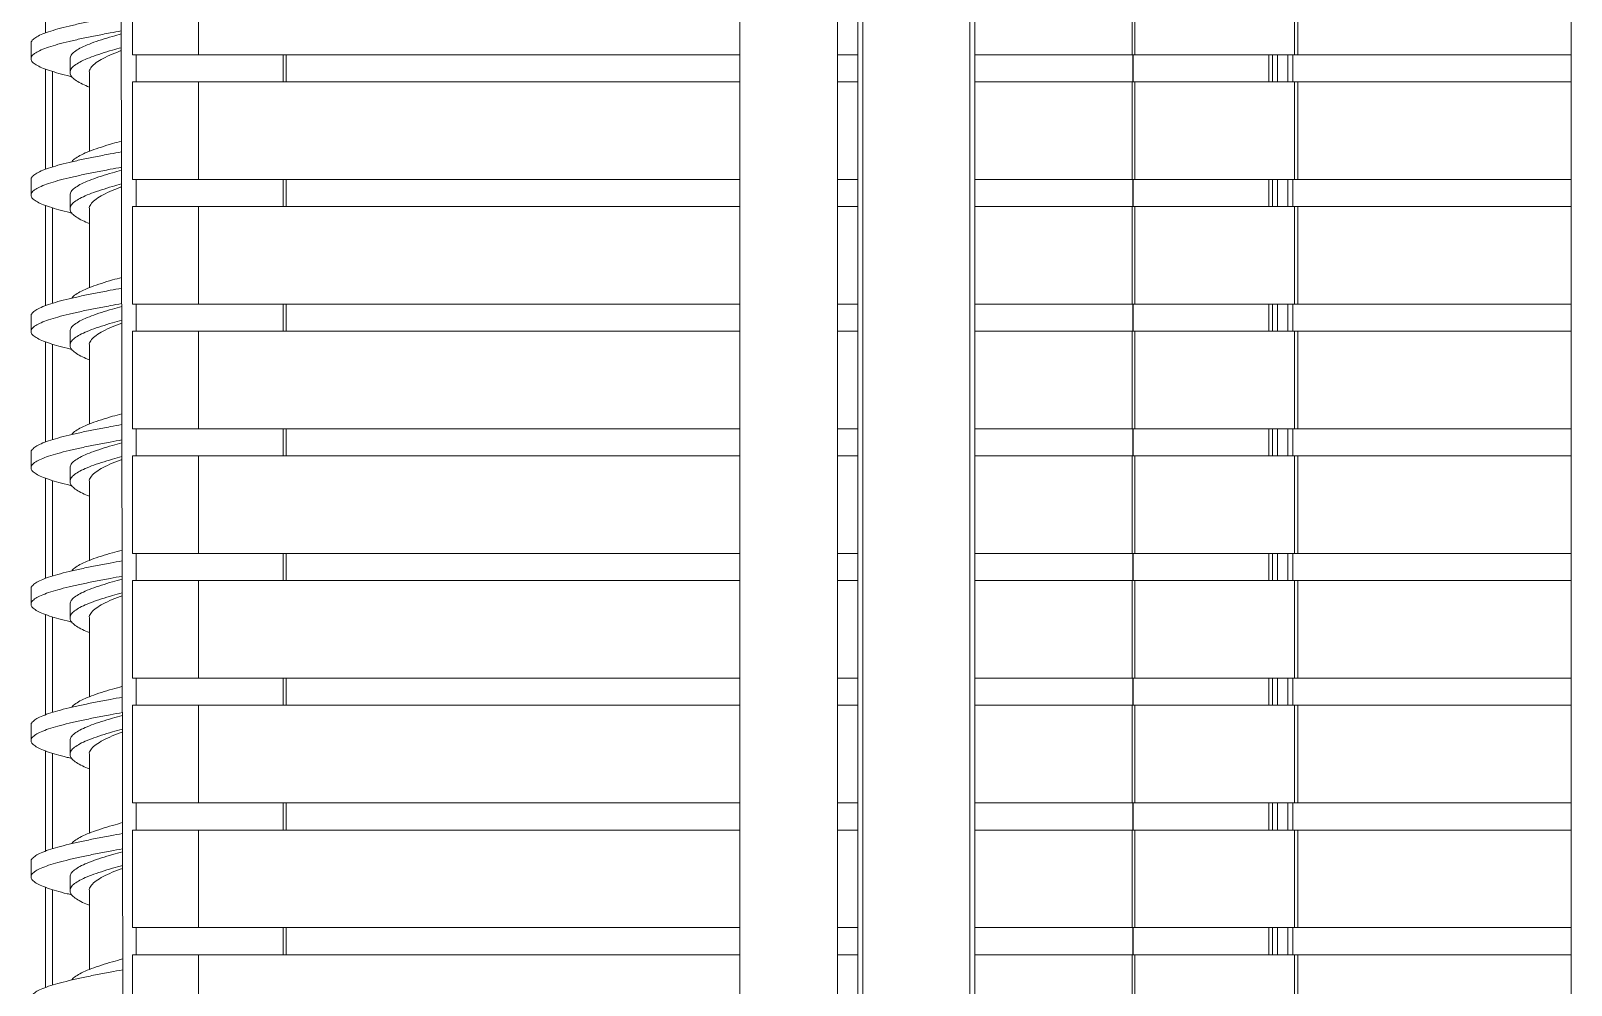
# Model space of a CAD drawing. Header units: millimetres. Extents: x 8553 to 64453, y 11523 to 72084.
# Drawn here: x 32471 to 33103, y 20124 to 20516 of the extents above; entities that cross this region are included whole.
import ezdxf

# ---------------------------------------------------------------- set-up
doc = ezdxf.new("R2010")
doc.units = ezdxf.units.MM
doc.layers.add('grey', color=254, linetype='Continuous')

msp = doc.modelspace()

# ---------------------------------------------------------------- linework, layer by layer
at = {"layer": 'grey', "linetype": 'Continuous', "lineweight": 15}
for p, q in [((32810.48, 22331.843), (32810.48, 19579.043)), ((32812.48, 19578.926), (32812.48, 22331.96)), ((32856.48, 22331.96), (32856.48, 19578.926)), ((32858.48, 19579.326), (32858.48, 22331.56)), ((32762.043, 19643.123), (32762.043, 22272.723)), ((33103.385, 19649.782), (33103.385, 22271.382)), ((32802.043, 22110.643), (32802.043, 19800.243)), ((32507.331, 20895.792), (32509.47, 19638.094)), ((32476.882, 20556.145), (32476.882, 20515)), ((32512.589, 20506.077), (32512.589, 20546.077)), ((32539.694, 20546.077), (32539.694, 20506.077)), ((32923.039, 20546.077), (32923.039, 20506.077)), ((32924.202, 20546.077), (32924.202, 20506.077)), ((32989.705, 20546.077), (32989.705, 20506.077)), ((32991.147, 20546.077), (32991.147, 20506.077)), ((32470.94, 20504.422), (32470.94, 20510.731)), ((32486.94, 20498.776), (32486.94, 20504.422)), ((32512.589, 20506.077), (32539.694, 20506.077)), ((32514.08, 20494.877), (32514.08, 20506.077)), ((32539.694, 20506.077), (32762.043, 20506.077)), ((32574.401, 20494.877), (32574.401, 20506.077)), ((32575.657, 20506.077), (32575.657, 20494.877)), ((32802.043, 20506.077), (32810.48, 20506.077)), ((32858.48, 20506.077), (32923.039, 20506.077)), ((32923.039, 20506.077), (32924.202, 20506.077)), ((32923.311, 20506.077), (32923.311, 20494.877)), ((32923.575, 20506.077), (32923.575, 20494.877)), ((32924.202, 20506.077), (32989.705, 20506.077)), ((32979.227, 20506.077), (32979.227, 20494.877)), ((32980.747, 20506.077), (32980.747, 20494.877)), ((32982.756, 20494.877), (32982.756, 20506.077)), ((32982.821, 20506.077), (32982.821, 20494.877)), ((32987.093, 20506.077), (32987.093, 20494.877)), ((32989.078, 20506.077), (32989.078, 20494.877)), ((32989.705, 20506.077), (32991.147, 20506.077)), ((32991.147, 20506.077), (33103.385, 20506.077)), ((32476.882, 20500.145), (32476.882, 20459)), ((32479.682, 20499.204), (32479.682, 20459.949)), ((32494.88, 20466.387), (32494.88, 20498.777)), ((32512.589, 20454.877), (32512.589, 20494.877)), ((32512.589, 20494.877), (32539.694, 20494.877)), ((32539.694, 20494.877), (32539.694, 20454.877)), ((32539.694, 20494.877), (32762.043, 20494.877)), ((32802.043, 20494.877), (32810.48, 20494.877)), ((32858.48, 20494.877), (32923.039, 20494.877)), ((32923.039, 20494.877), (32923.039, 20454.877)), ((32923.039, 20494.877), (32924.202, 20494.877)), ((32924.202, 20494.877), (32924.202, 20454.877)), ((32924.202, 20494.877), (32989.705, 20494.877)), ((32989.705, 20494.877), (32989.705, 20454.877)), ((32989.705, 20494.877), (32991.147, 20494.877)), ((32991.147, 20494.877), (32991.147, 20454.877)), ((32991.147, 20494.877), (33103.385, 20494.877)), ((32470.94, 20448.422), (32470.94, 20454.731)), ((32512.589, 20454.877), (32539.694, 20454.877)), ((32514.08, 20443.677), (32514.08, 20454.877)), ((32539.694, 20454.877), (32762.043, 20454.877)), ((32574.401, 20443.677), (32574.401, 20454.877)), ((32575.657, 20454.877), (32575.657, 20443.677)), ((32802.043, 20454.877), (32810.48, 20454.877)), ((32858.48, 20454.877), (32923.039, 20454.877)), ((32923.039, 20454.877), (32924.202, 20454.877)), ((32923.311, 20454.877), (32923.311, 20443.677)), ((32923.575, 20454.877), (32923.575, 20443.677)), ((32924.202, 20454.877), (32989.705, 20454.877)), ((32979.227, 20454.877), (32979.227, 20443.677)), ((32980.747, 20454.877), (32980.747, 20443.677)), ((32982.756, 20443.677), (32982.756, 20454.877)), ((32982.821, 20454.877), (32982.821, 20443.677)), ((32987.093, 20454.877), (32987.093, 20443.677)), ((32989.078, 20454.877), (32989.078, 20443.677)), ((32989.705, 20454.877), (32991.147, 20454.877)), ((32991.147, 20454.877), (33103.385, 20454.877)), ((32476.882, 20444.145), (32476.882, 20403)), ((32486.94, 20442.776), (32486.94, 20448.422)), ((32479.682, 20443.204), (32479.682, 20403.949)), ((32494.88, 20410.387), (32494.88, 20442.777)), ((32512.589, 20403.677), (32512.589, 20443.677)), ((32512.589, 20443.677), (32539.694, 20443.677)), ((32539.694, 20443.677), (32539.694, 20403.677)), ((32539.694, 20443.677), (32762.043, 20443.677)), ((32802.043, 20443.677), (32810.48, 20443.677)), ((32858.48, 20443.677), (32923.039, 20443.677)), ((32923.039, 20443.677), (32923.039, 20403.677)), ((32923.039, 20443.677), (32924.202, 20443.677)), ((32924.202, 20443.677), (32924.202, 20403.677)), ((32924.202, 20443.677), (32989.705, 20443.677)), ((32989.705, 20443.677), (32989.705, 20403.677)), ((32989.705, 20443.677), (32991.147, 20443.677)), ((32991.147, 20443.677), (32991.147, 20403.677)), ((32991.147, 20443.677), (33103.385, 20443.677)), ((32512.589, 20403.677), (32539.694, 20403.677)), ((32514.08, 20392.477), (32514.08, 20403.677)), ((32539.694, 20403.677), (32762.043, 20403.677)), ((32574.401, 20392.477), (32574.401, 20403.677)), ((32575.657, 20403.677), (32575.657, 20392.477)), ((32802.043, 20403.677), (32810.48, 20403.677)), ((32858.48, 20403.677), (32923.039, 20403.677)), ((32923.039, 20403.677), (32924.202, 20403.677)), ((32923.311, 20403.677), (32923.311, 20392.477)), ((32923.575, 20403.677), (32923.575, 20392.477)), ((32924.202, 20403.677), (32989.705, 20403.677)), ((32979.227, 20403.677), (32979.227, 20392.477)), ((32980.747, 20403.677), (32980.747, 20392.477)), ((32982.756, 20392.477), (32982.756, 20403.677)), ((32982.821, 20403.677), (32982.821, 20392.477)), ((32987.093, 20403.677), (32987.093, 20392.477)), ((32989.078, 20403.677), (32989.078, 20392.477)), ((32989.705, 20403.677), (32991.147, 20403.677)), ((32991.147, 20403.677), (33103.385, 20403.677)), ((32470.94, 20392.422), (32470.94, 20398.731)), ((32476.882, 20388.145), (32476.882, 20347)), ((32479.682, 20387.204), (32479.682, 20347.949)), ((32486.94, 20386.776), (32486.94, 20392.422)), ((32512.589, 20352.477), (32512.589, 20392.477)), ((32512.589, 20392.477), (32539.694, 20392.477)), ((32539.694, 20392.477), (32539.694, 20352.477)), ((32539.694, 20392.477), (32762.043, 20392.477)), ((32802.043, 20392.477), (32810.48, 20392.477)), ((32858.48, 20392.477), (32923.039, 20392.477)), ((32923.039, 20392.477), (32923.039, 20352.477)), ((32923.039, 20392.477), (32924.202, 20392.477)), ((32924.202, 20392.477), (32924.202, 20352.477)), ((32924.202, 20392.477), (32989.705, 20392.477)), ((32989.705, 20392.477), (32989.705, 20352.477)), ((32989.705, 20392.477), (32991.147, 20392.477)), ((32991.147, 20392.477), (32991.147, 20352.477)), ((32991.147, 20392.477), (33103.385, 20392.477)), ((32494.88, 20354.387), (32494.88, 20386.777)), ((32512.589, 20352.477), (32539.694, 20352.477)), ((32514.08, 20341.277), (32514.08, 20352.477)), ((32539.694, 20352.477), (32762.043, 20352.477)), ((32574.401, 20341.277), (32574.401, 20352.477)), ((32575.657, 20352.477), (32575.657, 20341.277)), ((32802.043, 20352.477), (32810.48, 20352.477)), ((32858.48, 20352.477), (32923.039, 20352.477)), ((32923.039, 20352.477), (32924.202, 20352.477)), ((32923.311, 20352.477), (32923.311, 20341.277)), ((32923.575, 20352.477), (32923.575, 20341.277)), ((32924.202, 20352.477), (32989.705, 20352.477)), ((32979.227, 20352.477), (32979.227, 20341.277)), ((32980.747, 20352.477), (32980.747, 20341.277)), ((32982.756, 20341.277), (32982.756, 20352.477)), ((32982.821, 20352.477), (32982.821, 20341.277)), ((32987.093, 20352.477), (32987.093, 20341.277)), ((32989.078, 20352.477), (32989.078, 20341.277)), ((32989.705, 20352.477), (32991.147, 20352.477)), ((32991.147, 20352.477), (33103.385, 20352.477)), ((32470.94, 20336.422), (32470.94, 20342.731)), ((32486.94, 20330.776), (32486.94, 20336.422)), ((32512.589, 20301.277), (32512.589, 20341.277)), ((32512.589, 20341.277), (32539.694, 20341.277)), ((32539.694, 20341.277), (32539.694, 20301.277)), ((32539.694, 20341.277), (32762.043, 20341.277)), ((32802.043, 20341.277), (32810.48, 20341.277)), ((32858.48, 20341.277), (32923.039, 20341.277)), ((32923.039, 20341.277), (32923.039, 20301.277)), ((32923.039, 20341.277), (32924.202, 20341.277)), ((32924.202, 20341.277), (32924.202, 20301.277)), ((32924.202, 20341.277), (32989.705, 20341.277)), ((32989.705, 20341.277), (32989.705, 20301.277)), ((32989.705, 20341.277), (32991.147, 20341.277)), ((32991.147, 20341.277), (32991.147, 20301.277)), ((32991.147, 20341.277), (33103.385, 20341.277)), ((32476.882, 20332.145), (32476.882, 20291)), ((32479.682, 20331.204), (32479.682, 20291.949)), ((32494.88, 20298.387), (32494.88, 20330.777)), ((32512.589, 20301.277), (32539.694, 20301.277)), ((32514.08, 20290.077), (32514.08, 20301.277)), ((32539.694, 20301.277), (32762.043, 20301.277)), ((32574.401, 20290.077), (32574.401, 20301.277)), ((32575.657, 20301.277), (32575.657, 20290.077)), ((32802.043, 20301.277), (32810.48, 20301.277)), ((32858.48, 20301.277), (32923.039, 20301.277)), ((32923.039, 20301.277), (32924.202, 20301.277)), ((32923.311, 20301.277), (32923.311, 20290.077)), ((32923.575, 20301.277), (32923.575, 20290.077)), ((32924.202, 20301.277), (32989.705, 20301.277)), ((32979.227, 20301.277), (32979.227, 20290.077)), ((32980.747, 20301.277), (32980.747, 20290.077)), ((32982.756, 20290.077), (32982.756, 20301.277)), ((32982.821, 20301.277), (32982.821, 20290.077)), ((32987.093, 20301.277), (32987.093, 20290.077)), ((32989.078, 20301.277), (32989.078, 20290.077)), ((32989.705, 20301.277), (32991.147, 20301.277)), ((32991.147, 20301.277), (33103.385, 20301.277)), ((32470.94, 20280.422), (32470.94, 20286.731)), ((32512.589, 20250.077), (32512.589, 20290.077)), ((32512.589, 20290.077), (32539.694, 20290.077)), ((32539.694, 20290.077), (32539.694, 20250.077)), ((32539.694, 20290.077), (32762.043, 20290.077)), ((32802.043, 20290.077), (32810.48, 20290.077)), ((32858.48, 20290.077), (32923.039, 20290.077)), ((32923.039, 20290.077), (32923.039, 20250.077)), ((32923.039, 20290.077), (32924.202, 20290.077)), ((32924.202, 20290.077), (32924.202, 20250.077)), ((32924.202, 20290.077), (32989.705, 20290.077)), ((32989.705, 20290.077), (32989.705, 20250.077)), ((32989.705, 20290.077), (32991.147, 20290.077)), ((32991.147, 20290.077), (32991.147, 20250.077)), ((32991.147, 20290.077), (33103.385, 20290.077)), ((32486.94, 20274.776), (32486.94, 20280.422)), ((32476.882, 20276.145), (32476.882, 20235)), ((32479.682, 20275.204), (32479.682, 20235.949)), ((32494.88, 20242.387), (32494.88, 20274.777)), ((32512.589, 20250.077), (32539.694, 20250.077)), ((32514.08, 20238.877), (32514.08, 20250.077)), ((32539.694, 20250.077), (32762.043, 20250.077)), ((32574.401, 20238.877), (32574.401, 20250.077)), ((32575.657, 20250.077), (32575.657, 20238.877)), ((32802.043, 20250.077), (32810.48, 20250.077)), ((32858.48, 20250.077), (32923.039, 20250.077)), ((32923.039, 20250.077), (32924.202, 20250.077)), ((32923.311, 20250.077), (32923.311, 20238.877)), ((32923.575, 20250.077), (32923.575, 20238.877)), ((32924.202, 20250.077), (32989.705, 20250.077)), ((32979.227, 20250.077), (32979.227, 20238.877)), ((32980.747, 20250.077), (32980.747, 20238.877)), ((32982.756, 20238.877), (32982.756, 20250.077)), ((32982.821, 20250.077), (32982.821, 20238.877)), ((32987.093, 20250.077), (32987.093, 20238.877)), ((32989.078, 20250.077), (32989.078, 20238.877)), ((32989.705, 20250.077), (32991.147, 20250.077)), ((32991.147, 20250.077), (33103.385, 20250.077)), ((32512.589, 20198.877), (32512.589, 20238.877)), ((32512.589, 20238.877), (32539.694, 20238.877)), ((32539.694, 20238.877), (32539.694, 20198.877)), ((32539.694, 20238.877), (32762.043, 20238.877)), ((32802.043, 20238.877), (32810.48, 20238.877)), ((32858.48, 20238.877), (32923.039, 20238.877)), ((32923.039, 20238.877), (32923.039, 20198.877)), ((32923.039, 20238.877), (32924.202, 20238.877)), ((32924.202, 20238.877), (32924.202, 20198.877)), ((32924.202, 20238.877), (32989.705, 20238.877)), ((32989.705, 20238.877), (32989.705, 20198.877)), ((32989.705, 20238.877), (32991.147, 20238.877)), ((32991.147, 20238.877), (32991.147, 20198.877)), ((32991.147, 20238.877), (33103.385, 20238.877)), ((32470.94, 20224.422), (32470.94, 20230.731)), ((32486.94, 20218.776), (32486.94, 20224.422)), ((32476.882, 20220.145), (32476.882, 20179)), ((32479.682, 20219.204), (32479.682, 20179.949)), ((32494.88, 20186.387), (32494.88, 20218.777)), ((32512.589, 20198.877), (32539.694, 20198.877)), ((32514.08, 20187.677), (32514.08, 20198.877)), ((32539.694, 20198.877), (32762.043, 20198.877)), ((32574.401, 20187.677), (32574.401, 20198.877)), ((32575.657, 20198.877), (32575.657, 20187.677)), ((32802.043, 20198.877), (32810.48, 20198.877)), ((32858.48, 20198.877), (32923.039, 20198.877)), ((32923.039, 20198.877), (32924.202, 20198.877)), ((32923.311, 20198.877), (32923.311, 20187.677)), ((32923.575, 20198.877), (32923.575, 20187.677)), ((32924.202, 20198.877), (32989.705, 20198.877)), ((32979.227, 20198.877), (32979.227, 20187.677)), ((32980.747, 20198.877), (32980.747, 20187.677)), ((32982.756, 20187.677), (32982.756, 20198.877)), ((32982.821, 20198.877), (32982.821, 20187.677)), ((32987.093, 20198.877), (32987.093, 20187.677)), ((32989.078, 20198.877), (32989.078, 20187.677)), ((32989.705, 20198.877), (32991.147, 20198.877)), ((32991.147, 20198.877), (33103.385, 20198.877)), ((32512.589, 20147.677), (32512.589, 20187.677)), ((32512.589, 20187.677), (32539.694, 20187.677)), ((32539.694, 20187.677), (32539.694, 20147.677)), ((32539.694, 20187.677), (32762.043, 20187.677)), ((32802.043, 20187.677), (32810.48, 20187.677)), ((32858.48, 20187.677), (32923.039, 20187.677)), ((32923.039, 20187.677), (32923.039, 20147.677)), ((32923.039, 20187.677), (32924.202, 20187.677)), ((32924.202, 20187.677), (32924.202, 20147.677)), ((32924.202, 20187.677), (32989.705, 20187.677)), ((32989.705, 20187.677), (32989.705, 20147.677)), ((32989.705, 20187.677), (32991.147, 20187.677)), ((32991.147, 20187.677), (32991.147, 20147.677)), ((32991.147, 20187.677), (33103.385, 20187.677)), ((32470.94, 20168.422), (32470.94, 20174.731)), ((32486.94, 20162.776), (32486.94, 20168.422)), ((32476.882, 20164.145), (32476.882, 20123)), ((32479.682, 20163.204), (32479.682, 20123.949)), ((32494.88, 20130.387), (32494.88, 20162.777)), ((32512.589, 20147.677), (32539.694, 20147.677)), ((32514.08, 20136.477), (32514.08, 20147.677)), ((32539.694, 20147.677), (32762.043, 20147.677)), ((32574.401, 20136.477), (32574.401, 20147.677)), ((32575.657, 20147.677), (32575.657, 20136.477)), ((32802.043, 20147.677), (32810.48, 20147.677)), ((32858.48, 20147.677), (32923.039, 20147.677)), ((32923.039, 20147.677), (32924.202, 20147.677)), ((32923.311, 20147.677), (32923.311, 20136.477)), ((32923.575, 20147.677), (32923.575, 20136.477)), ((32924.202, 20147.677), (32989.705, 20147.677)), ((32979.227, 20147.677), (32979.227, 20136.477)), ((32980.747, 20147.677), (32980.747, 20136.477)), ((32982.756, 20136.477), (32982.756, 20147.677)), ((32982.821, 20147.677), (32982.821, 20136.477)), ((32987.093, 20147.677), (32987.093, 20136.477)), ((32989.078, 20147.677), (32989.078, 20136.477)), ((32989.705, 20147.677), (32991.147, 20147.677)), ((32991.147, 20147.677), (33103.385, 20147.677)), ((32512.589, 20096.477), (32512.589, 20136.477)), ((32512.589, 20136.477), (32539.694, 20136.477)), ((32539.694, 20136.477), (32539.694, 20096.477)), ((32539.694, 20136.477), (32762.043, 20136.477)), ((32802.043, 20136.477), (32810.48, 20136.477)), ((32858.48, 20136.477), (32923.039, 20136.477)), ((32923.039, 20136.477), (32923.039, 20096.477)), ((32923.039, 20136.477), (32924.202, 20136.477)), ((32924.202, 20136.477), (32924.202, 20096.477)), ((32924.202, 20136.477), (32989.705, 20136.477)), ((32989.705, 20136.477), (32989.705, 20096.477)), ((32989.705, 20136.477), (32991.147, 20136.477)), ((32991.147, 20136.477), (32991.147, 20096.477)), ((32991.147, 20136.477), (33103.385, 20136.477))]:
    msp.add_line(p, q, dxfattribs=at)
for points, knots in [([(32507.967, 20522.129), (32506.461, 20521.859), (32502.786, 20521.201), (32497.296, 20520.154), (32491.586, 20518.985), (32486.42, 20517.821), (32481.876, 20516.653), (32478.033, 20515.486), (32474.963, 20514.321), (32472.689, 20513.152), (32471.368, 20511.987), (32470.816, 20511.18), (32470.962, 20510.761), (32470.972, 20510.731)], [0, 0, 0, 0, 0.0710326, 0.1733515, 0.2757519, 0.3780485, 0.4804119, 0.5827752, 0.6850719, 0.7874723, 0.8897912, 0.9921101, 1, 1, 1, 1]), ([(32507.977, 20515.823), (32506.468, 20515.552), (32502.789, 20514.893), (32497.296, 20513.846), (32491.586, 20512.677), (32486.42, 20511.512), (32481.876, 20510.345), (32478.034, 20509.177), (32474.959, 20508.013), (32472.705, 20506.844), (32471.308, 20505.678), (32470.794, 20504.513), (32471.172, 20503.343), (32472.433, 20502.179), (32474.561, 20501.011), (32477.504, 20499.844), (32481.264, 20498.68), (32484.683, 20497.755), (32487.031, 20497.222), (32487.667, 20497.078)], [0, 0, 0, 0, 0.0433, 0.1055226, 0.1677948, 0.2300038, 0.2922535, 0.3545031, 0.4167122, 0.4789843, 0.5412069, 0.6034295, 0.6657016, 0.7279107, 0.7901603, 0.8524099, 0.914619, 0.9768912, 1, 1, 1, 1]), ([(32507.979, 20514.601), (32506.772, 20514.271), (32503.855, 20513.475), (32499.728, 20512.211), (32495.672, 20510.81), (32492.304, 20509.411), (32489.673, 20508.012), (32487.902, 20506.611), (32486.992, 20505.414), (32487.034, 20504.684), (32487.049, 20504.421)], [0, 0, 0, 0, 0.097165, 0.2347341, 0.3723033, 0.5098024, 0.6473015, 0.7848706, 0.9224398, 1, 1, 1, 1]), ([(32507.989, 20508.958), (32506.778, 20508.628), (32503.858, 20507.831), (32499.728, 20506.566), (32495.673, 20505.165), (32492.302, 20503.766), (32489.68, 20502.367), (32487.876, 20500.966), (32486.933, 20499.565), (32486.878, 20498.166), (32487.703, 20496.767), (32489.414, 20495.366), (32491.77, 20494.027), (32493.894, 20493.157), (32494.88, 20492.753)], [0, 0, 0, 0, 0.06120145, 0.14761989, 0.23403832, 0.32041274, 0.40678716, 0.4932056, 0.57962403, 0.66599845, 0.75237287, 0.83879131, 0.92520975, 1, 1, 1, 1]), ([(32494.906, 20498.777), (32494.897, 20498.807), (32494.72, 20499.42), (32495.373, 20500.617), (32496.937, 20502.367), (32499.604, 20504.116), (32503.188, 20505.866), (32506.073, 20507.085), (32507.846, 20507.72), (32507.991, 20507.771)], [0, 0, 0, 0, 0.00995737, 0.20452003, 0.39907612, 0.59362695, 0.78817383, 0.98271808, 1, 1, 1, 1]), ([(32508.054, 20470.576), (32506.821, 20470.24), (32503.879, 20469.437), (32499.727, 20468.166), (32495.676, 20466.765), (32492.292, 20465.366), (32489.717, 20463.967), (32488.171, 20462.873), (32487.794, 20462.246), (32487.698, 20462.086)], [0, 0, 0, 0, 0.1189478, 0.2838963, 0.4488449, 0.6137095, 0.778574, 0.9435226, 1, 1, 1, 1]), ([(32508.062, 20466.146), (32506.524, 20465.871), (32502.816, 20465.207), (32497.296, 20464.154), (32491.586, 20462.985), (32486.42, 20461.821), (32481.876, 20460.653), (32478.033, 20459.486), (32474.963, 20458.321), (32472.689, 20457.152), (32471.368, 20455.987), (32470.816, 20455.18), (32470.962, 20454.761), (32470.972, 20454.731)], [0, 0, 0, 0, 0.0724328, 0.1745975, 0.2768435, 0.378986, 0.481195, 0.5834041, 0.6855466, 0.7877926, 0.8899573, 0.9921219, 1, 1, 1, 1]), ([(32508.073, 20459.84), (32506.531, 20459.564), (32502.82, 20458.899), (32497.296, 20457.846), (32491.586, 20456.677), (32486.42, 20455.512), (32481.876, 20454.345), (32478.034, 20453.177), (32474.959, 20452.013), (32472.705, 20450.844), (32471.308, 20449.678), (32470.794, 20448.513), (32471.172, 20447.343), (32472.433, 20446.179), (32474.561, 20445.011), (32477.504, 20443.844), (32481.264, 20442.68), (32484.683, 20441.755), (32487.031, 20441.222), (32487.667, 20441.078)], [0, 0, 0, 0, 0.0441775, 0.106343, 0.168558, 0.23071, 0.2929026, 0.3550951, 0.4172471, 0.4794622, 0.5416277, 0.6037932, 0.6660082, 0.7281602, 0.7903528, 0.8525453, 0.9146973, 0.9769124, 1, 1, 1, 1]), ([(32508.075, 20458.627), (32506.835, 20458.289), (32503.885, 20457.484), (32499.728, 20456.211), (32495.673, 20454.81), (32492.304, 20453.411), (32489.673, 20452.012), (32487.902, 20450.611), (32486.992, 20449.414), (32487.034, 20448.684), (32487.049, 20448.421)], [0, 0, 0, 0, 0.0994994, 0.2367128, 0.3739263, 0.5110698, 0.6482134, 0.7854268, 0.9226403, 1, 1, 1, 1]), ([(32508.084, 20452.984), (32506.841, 20452.645), (32503.888, 20451.839), (32499.728, 20450.566), (32495.673, 20449.165), (32492.302, 20447.766), (32489.68, 20446.367), (32487.876, 20444.966), (32486.933, 20443.565), (32486.878, 20442.166), (32487.703, 20440.767), (32489.414, 20439.366), (32491.77, 20438.027), (32493.894, 20437.157), (32494.88, 20436.753)], [0, 0, 0, 0, 0.0627277, 0.1490057, 0.2352836, 0.3215176, 0.4077516, 0.4940295, 0.5803075, 0.6665415, 0.7527755, 0.8390534, 0.9253313, 1, 1, 1, 1]), ([(32494.906, 20442.777), (32494.897, 20442.807), (32494.72, 20443.42), (32495.373, 20444.617), (32496.937, 20446.367), (32499.604, 20448.116), (32503.187, 20449.866), (32506.103, 20451.096), (32507.91, 20451.742), (32508.086, 20451.806)], [0, 0, 0, 0, 0.0099196, 0.2037448, 0.3975633, 0.5913767, 0.7851861, 0.9789929, 1, 1, 1, 1]), ([(32508.15, 20414.602), (32506.884, 20414.257), (32503.909, 20413.445), (32499.727, 20412.166), (32495.676, 20410.765), (32492.292, 20409.366), (32489.717, 20407.967), (32488.171, 20406.873), (32487.794, 20406.246), (32487.698, 20406.086)], [0, 0, 0, 0, 0.1216778, 0.2861153, 0.4505527, 0.6149064, 0.7792601, 0.9436976, 1, 1, 1, 1]), ([(32508.157, 20410.164), (32506.587, 20409.882), (32502.847, 20409.212), (32497.296, 20408.154), (32491.586, 20406.985), (32486.42, 20405.821), (32481.876, 20404.653), (32478.033, 20403.486), (32474.963, 20402.321), (32472.689, 20401.152), (32471.368, 20399.987), (32470.816, 20399.18), (32470.962, 20398.761), (32470.972, 20398.731)], [0, 0, 0, 0, 0.07382878, 0.17583969, 0.27793187, 0.37992059, 0.48197583, 0.58403108, 0.6860198, 0.78811198, 0.89012289, 0.9921338, 1, 1, 1, 1]), ([(32508.168, 20403.857), (32506.594, 20403.575), (32502.85, 20402.905), (32497.296, 20401.846), (32491.586, 20400.677), (32486.42, 20399.512), (32481.876, 20398.345), (32478.034, 20397.177), (32474.959, 20396.013), (32472.705, 20394.844), (32471.308, 20393.678), (32470.794, 20392.513), (32471.172, 20391.343), (32472.433, 20390.179), (32474.561, 20389.011), (32477.504, 20387.844), (32481.264, 20386.68), (32484.683, 20385.755), (32487.031, 20385.222), (32487.667, 20385.078)], [0, 0, 0, 0, 0.0450533, 0.1071619, 0.1693199, 0.2314149, 0.2935505, 0.355686, 0.4177811, 0.4799391, 0.5420477, 0.6041562, 0.6663143, 0.7284093, 0.7905449, 0.8526804, 0.9147755, 0.9769335, 1, 1, 1, 1]), ([(32508.17, 20402.654), (32506.898, 20402.307), (32503.915, 20401.493), (32499.728, 20400.211), (32495.673, 20398.81), (32492.304, 20397.411), (32489.673, 20396.012), (32487.902, 20394.611), (32486.992, 20393.414), (32487.034, 20392.684), (32487.049, 20392.421)], [0, 0, 0, 0, 0.1018217, 0.2386813, 0.3755409, 0.5123308, 0.6491206, 0.7859802, 0.9228398, 1, 1, 1, 1]), ([(32508.179, 20397.011), (32506.904, 20396.663), (32503.918, 20395.848), (32499.727, 20394.566), (32495.673, 20393.165), (32492.302, 20391.766), (32489.68, 20390.367), (32487.876, 20388.966), (32486.933, 20387.565), (32486.878, 20386.166), (32487.703, 20384.767), (32489.414, 20383.366), (32491.77, 20382.027), (32493.894, 20381.157), (32494.88, 20380.753)], [0, 0, 0, 0, 0.0642491, 0.150387, 0.2365249, 0.3226189, 0.4087129, 0.4948508, 0.5809887, 0.6670827, 0.7531767, 0.8393146, 0.9254525, 1, 1, 1, 1]), ([(32494.906, 20386.777), (32494.897, 20386.807), (32494.72, 20387.42), (32495.373, 20388.617), (32496.936, 20390.367), (32499.604, 20392.116), (32503.186, 20393.866), (32506.132, 20395.107), (32507.973, 20395.765), (32508.181, 20395.84)], [0, 0, 0, 0, 0.0098822, 0.2029753, 0.396062, 0.5891434, 0.7822209, 0.9752958, 1, 1, 1, 1]), ([(32508.245, 20358.629), (32506.947, 20358.275), (32503.939, 20357.454), (32499.726, 20356.166), (32495.676, 20354.765), (32492.292, 20353.366), (32489.717, 20351.967), (32488.171, 20350.873), (32487.794, 20350.246), (32487.698, 20350.086)], [0, 0, 0, 0, 0.124391, 0.2883205, 0.45225, 0.616096, 0.779942, 0.9438715, 1, 1, 1, 1]), ([(32508.252, 20354.181), (32506.65, 20353.894), (32502.878, 20353.218), (32497.295, 20352.154), (32491.586, 20350.985), (32486.42, 20349.821), (32481.876, 20348.653), (32478.033, 20347.486), (32474.963, 20346.321), (32472.689, 20345.152), (32471.368, 20343.987), (32470.816, 20343.18), (32470.962, 20342.761), (32470.972, 20342.731)], [0, 0, 0, 0, 0.0752206, 0.1770782, 0.2790169, 0.3808524, 0.4827543, 0.5846562, 0.6864916, 0.7884304, 0.890288, 0.9921456, 1, 1, 1, 1]), ([(32508.263, 20347.874), (32506.657, 20347.587), (32502.881, 20346.91), (32497.295, 20345.846), (32491.586, 20344.677), (32486.42, 20343.512), (32481.876, 20342.345), (32478.034, 20341.177), (32474.959, 20340.013), (32472.705, 20338.844), (32471.308, 20337.678), (32470.794, 20336.513), (32471.172, 20335.343), (32472.433, 20334.179), (32474.561, 20333.011), (32477.504, 20331.844), (32481.264, 20330.68), (32484.683, 20329.755), (32487.031, 20329.222), (32487.667, 20329.078)], [0, 0, 0, 0, 0.0459275, 0.1079792, 0.1700804, 0.2321186, 0.2941972, 0.3562759, 0.4183141, 0.4804152, 0.5424669, 0.6045186, 0.6666198, 0.728658, 0.7907366, 0.8528153, 0.9148535, 0.9769546, 1, 1, 1, 1]), ([(32508.265, 20346.68), (32506.96, 20346.324), (32503.945, 20345.502), (32499.727, 20344.211), (32495.673, 20342.81), (32492.303, 20341.411), (32489.673, 20340.012), (32487.902, 20338.611), (32486.992, 20337.414), (32487.034, 20336.684), (32487.049, 20336.421)], [0, 0, 0, 0, 0.1041321, 0.2406396, 0.3771472, 0.5135852, 0.6500232, 0.7865307, 0.9230383, 1, 1, 1, 1]), ([(32508.275, 20341.037), (32506.967, 20340.68), (32503.948, 20339.857), (32499.727, 20338.566), (32495.673, 20337.165), (32492.302, 20335.766), (32489.68, 20334.367), (32487.876, 20332.966), (32486.933, 20331.565), (32486.878, 20330.166), (32487.703, 20328.767), (32489.414, 20327.366), (32491.77, 20326.027), (32493.894, 20325.157), (32494.88, 20324.753)], [0, 0, 0, 0, 0.0657655, 0.1517638, 0.2377621, 0.3237166, 0.4096711, 0.4956694, 0.5816677, 0.6676222, 0.7535767, 0.839575, 0.9255733, 1, 1, 1, 1]), ([(32494.906, 20330.777), (32494.897, 20330.807), (32494.72, 20331.42), (32495.373, 20332.617), (32496.936, 20334.367), (32499.605, 20336.116), (32503.184, 20337.866), (32506.162, 20339.119), (32508.036, 20339.788), (32508.277, 20339.874)], [0, 0, 0, 0, 0.009845, 0.2022117, 0.3945719, 0.586927, 0.7792781, 0.9716266, 1, 1, 1, 1]), ([(32508.34, 20302.655), (32507.01, 20302.292), (32503.969, 20301.463), (32499.726, 20300.166), (32495.676, 20298.765), (32492.292, 20297.366), (32489.717, 20295.967), (32488.171, 20294.873), (32487.794, 20294.246), (32487.698, 20294.086)], [0, 0, 0, 0, 0.12708743, 0.29051211, 0.4539368, 0.61727824, 0.78061969, 0.94404437, 1, 1, 1, 1]), ([(32508.347, 20298.198), (32506.713, 20297.905), (32502.908, 20297.224), (32497.295, 20296.154), (32491.586, 20294.985), (32486.42, 20293.821), (32481.876, 20292.653), (32478.033, 20291.486), (32474.963, 20290.321), (32472.689, 20289.152), (32471.368, 20287.987), (32470.816, 20287.18), (32470.962, 20286.761), (32470.972, 20286.731)], [0, 0, 0, 0, 0.0766082, 0.178313, 0.2800988, 0.3817814, 0.4835304, 0.5852794, 0.686962, 0.7887478, 0.8904526, 0.9921574, 1, 1, 1, 1]), ([(32508.358, 20291.891), (32506.72, 20291.598), (32502.912, 20290.916), (32497.295, 20289.846), (32491.586, 20288.677), (32486.42, 20287.512), (32481.876, 20286.345), (32478.034, 20285.177), (32474.959, 20284.013), (32472.705, 20282.844), (32471.308, 20281.678), (32470.794, 20280.513), (32471.172, 20279.343), (32472.433, 20278.179), (32474.561, 20277.011), (32477.504, 20275.844), (32481.264, 20274.68), (32484.683, 20273.755), (32487.031, 20273.222), (32487.667, 20273.078)], [0, 0, 0, 0, 0.0468002, 0.1087951, 0.1708394, 0.2328209, 0.2948428, 0.3568647, 0.4188461, 0.4808905, 0.5428854, 0.6048803, 0.6669247, 0.7289061, 0.790928, 0.8529499, 0.9149314, 0.9769757, 1, 1, 1, 1]), ([(32508.36, 20290.706), (32507.023, 20290.342), (32503.975, 20289.511), (32499.727, 20288.211), (32495.673, 20286.81), (32492.303, 20285.411), (32489.673, 20284.012), (32487.902, 20282.611), (32486.992, 20281.414), (32487.034, 20280.684), (32487.049, 20280.421)], [0, 0, 0, 0, 0.1064306, 0.2425879, 0.3787452, 0.5148332, 0.6509211, 0.7870784, 0.9232357, 1, 1, 1, 1]), ([(32508.37, 20285.063), (32507.029, 20284.698), (32503.978, 20283.866), (32499.727, 20282.566), (32495.673, 20281.165), (32492.302, 20279.766), (32489.68, 20278.367), (32487.876, 20276.966), (32486.933, 20275.565), (32486.878, 20274.166), (32487.703, 20272.767), (32489.414, 20271.366), (32491.77, 20270.027), (32493.894, 20269.157), (32494.88, 20268.753)], [0, 0, 0, 0, 0.06727698, 0.15313615, 0.23899532, 0.32481076, 0.4106262, 0.49648537, 0.58234454, 0.66815998, 0.75397542, 0.83983459, 0.92569376, 1, 1, 1, 1]), ([(32494.906, 20274.777), (32494.897, 20274.807), (32494.72, 20275.42), (32495.373, 20276.617), (32496.936, 20278.367), (32499.605, 20280.116), (32503.183, 20281.866), (32506.192, 20283.13), (32508.099, 20283.811), (32508.372, 20283.908)], [0, 0, 0, 0, 0.00980808, 0.20145381, 0.39309306, 0.58472712, 0.7763573, 0.96798489, 1, 1, 1, 1]), ([(32508.443, 20242.215), (32506.776, 20241.917), (32502.939, 20241.23), (32497.295, 20240.154), (32491.586, 20238.985), (32486.42, 20237.821), (32481.876, 20236.653), (32478.033, 20235.486), (32474.963, 20234.321), (32472.689, 20233.152), (32471.368, 20231.987), (32470.816, 20231.18), (32470.962, 20230.761), (32470.972, 20230.731)], [0, 0, 0, 0, 0.0779916, 0.179544, 0.2811773, 0.3827077, 0.4843042, 0.5859007, 0.6874311, 0.7890643, 0.8906168, 0.9921692, 1, 1, 1, 1]), ([(32508.435, 20246.681), (32507.072, 20246.31), (32503.998, 20245.472), (32499.726, 20244.166), (32495.676, 20242.765), (32492.292, 20241.366), (32489.717, 20239.967), (32488.171, 20238.873), (32487.794, 20238.246), (32487.698, 20238.086)], [0, 0, 0, 0, 0.1297673, 0.2926903, 0.4556132, 0.6184532, 0.7812932, 0.9442162, 1, 1, 1, 1]), ([(32508.453, 20235.909), (32506.783, 20235.61), (32502.942, 20234.922), (32497.295, 20233.846), (32491.586, 20232.677), (32486.42, 20231.512), (32481.876, 20230.345), (32478.034, 20229.177), (32474.959, 20228.013), (32472.705, 20226.844), (32471.308, 20225.678), (32470.794, 20224.513), (32471.172, 20223.343), (32472.433, 20222.179), (32474.561, 20221.011), (32477.504, 20219.844), (32481.264, 20218.68), (32484.683, 20217.755), (32487.031, 20217.222), (32487.667, 20217.078)], [0, 0, 0, 0, 0.0476712, 0.1096095, 0.1715971, 0.2335219, 0.2954871, 0.3574524, 0.4193772, 0.4813648, 0.5433031, 0.6052414, 0.667229, 0.7291539, 0.7911191, 0.8530843, 0.9150091, 0.9769967, 1, 1, 1, 1]), ([(32508.465, 20229.09), (32507.092, 20228.715), (32504.008, 20227.875), (32499.726, 20226.566), (32495.673, 20225.165), (32492.302, 20223.766), (32489.68, 20222.367), (32487.876, 20220.966), (32486.933, 20219.565), (32486.878, 20218.166), (32487.703, 20216.767), (32489.414, 20215.366), (32491.77, 20214.027), (32493.894, 20213.157), (32494.88, 20212.753)], [0, 0, 0, 0, 0.0687836, 0.1545041, 0.2402246, 0.3259014, 0.4115782, 0.4972987, 0.5830192, 0.668696, 0.7543728, 0.8400933, 0.9258138, 1, 1, 1, 1]), ([(32508.455, 20234.733), (32507.086, 20234.359), (32504.005, 20233.519), (32499.727, 20232.211), (32495.673, 20230.81), (32492.303, 20229.411), (32489.673, 20228.012), (32487.902, 20226.611), (32486.992, 20225.414), (32487.034, 20224.684), (32487.049, 20224.421)], [0, 0, 0, 0, 0.1087174, 0.2445262, 0.3803351, 0.5160748, 0.6518145, 0.7876233, 0.9234322, 1, 1, 1, 1]), ([(32494.906, 20218.777), (32494.897, 20218.807), (32494.72, 20219.42), (32495.373, 20220.617), (32496.936, 20222.367), (32499.605, 20224.116), (32503.182, 20225.866), (32506.222, 20227.142), (32508.162, 20227.834), (32508.467, 20227.942)], [0, 0, 0, 0, 0.0097715, 0.2007016, 0.3916252, 0.5825437, 0.7734583, 0.9643704, 1, 1, 1, 1]), ([(32508.538, 20186.232), (32506.839, 20185.928), (32502.97, 20185.235), (32497.295, 20184.154), (32491.586, 20182.985), (32486.42, 20181.821), (32481.876, 20180.653), (32478.033, 20179.486), (32474.963, 20178.321), (32472.689, 20177.152), (32471.368, 20175.987), (32470.816, 20175.18), (32470.962, 20174.761), (32470.972, 20174.731)], [0, 0, 0, 0, 0.079371, 0.1807714, 0.2822527, 0.3836311, 0.4850757, 0.5865202, 0.6878987, 0.7893799, 0.8907804, 0.9921809, 1, 1, 1, 1]), ([(32508.53, 20190.708), (32507.135, 20190.328), (32504.028, 20189.481), (32499.726, 20188.166), (32495.676, 20186.765), (32492.292, 20185.366), (32489.717, 20183.967), (32488.171, 20182.873), (32487.794, 20182.246), (32487.698, 20182.086)], [0, 0, 0, 0, 0.1324308, 0.2948551, 0.4572794, 0.619621, 0.7819626, 0.9443869, 1, 1, 1, 1]), ([(32508.549, 20179.926), (32506.846, 20179.621), (32502.973, 20178.927), (32497.295, 20177.846), (32491.586, 20176.677), (32486.42, 20175.512), (32481.876, 20174.345), (32478.034, 20173.177), (32474.959, 20172.013), (32472.705, 20170.844), (32471.308, 20169.678), (32470.794, 20168.513), (32471.172, 20167.343), (32472.433, 20166.179), (32474.561, 20165.011), (32477.504, 20163.844), (32481.264, 20162.68), (32484.683, 20161.755), (32487.031, 20161.222), (32487.667, 20161.078)], [0, 0, 0, 0, 0.0485406, 0.1104224, 0.1723534, 0.2342217, 0.2961303, 0.358039, 0.4199073, 0.4818383, 0.5437201, 0.6056018, 0.6675328, 0.7294011, 0.7913098, 0.8532184, 0.9150867, 0.9770177, 1, 1, 1, 1]), ([(32508.551, 20178.759), (32507.148, 20178.377), (32504.035, 20177.528), (32499.726, 20176.211), (32495.673, 20174.81), (32492.303, 20173.411), (32489.673, 20172.012), (32487.902, 20170.611), (32486.992, 20169.414), (32487.034, 20168.684), (32487.049, 20168.421)], [0, 0, 0, 0, 0.1109925, 0.2464547, 0.3819169, 0.5173101, 0.6527033, 0.7881654, 0.9236276, 1, 1, 1, 1]), ([(32508.56, 20173.116), (32507.155, 20172.733), (32504.038, 20171.883), (32499.726, 20170.566), (32495.673, 20169.165), (32492.302, 20167.766), (32489.68, 20166.367), (32487.876, 20164.966), (32486.933, 20163.565), (32486.878, 20162.166), (32487.703, 20160.767), (32489.414, 20159.366), (32491.77, 20158.027), (32493.894, 20157.157), (32494.88, 20156.753)], [0, 0, 0, 0, 0.0702854, 0.1558676, 0.2414498, 0.3269885, 0.4125271, 0.4981094, 0.5836916, 0.6692303, 0.7547689, 0.8403512, 0.9259334, 1, 1, 1, 1]), ([(32494.906, 20162.777), (32494.897, 20162.807), (32494.72, 20163.42), (32495.373, 20164.617), (32496.936, 20166.367), (32499.605, 20168.116), (32503.181, 20169.866), (32506.251, 20171.153), (32508.225, 20171.856), (32508.562, 20171.977)], [0, 0, 0, 0, 0.0097351, 0.1999549, 0.3901683, 0.5803765, 0.7705809, 0.9607827, 1, 1, 1, 1]), ([(32508.625, 20134.734), (32507.198, 20134.345), (32504.058, 20133.489), (32499.725, 20132.166), (32495.676, 20130.765), (32492.292, 20129.366), (32489.717, 20127.967), (32488.171, 20126.873), (32487.794, 20126.246), (32487.698, 20126.086)], [0, 0, 0, 0, 0.1350781, 0.2970068, 0.4589355, 0.6207817, 0.7826279, 0.9445566, 1, 1, 1, 1]), ([(32508.633, 20130.25), (32506.902, 20129.94), (32503, 20129.241), (32497.295, 20128.154), (32491.587, 20126.985), (32486.42, 20125.821), (32481.876, 20124.653), (32478.033, 20123.486), (32474.963, 20122.321), (32472.689, 20121.152), (32471.368, 20119.987), (32470.816, 20119.18), (32470.962, 20118.761), (32470.972, 20118.731)], [0, 0, 0, 0, 0.0807462, 0.1819952, 0.2833248, 0.3845518, 0.4858448, 0.5871379, 0.6883649, 0.7896945, 0.8909435, 0.9921926, 1, 1, 1, 1])]:
    msp.add_open_spline(points, degree=3, knots=knots, dxfattribs=at)

doc.saveas('drawing.dxf')
